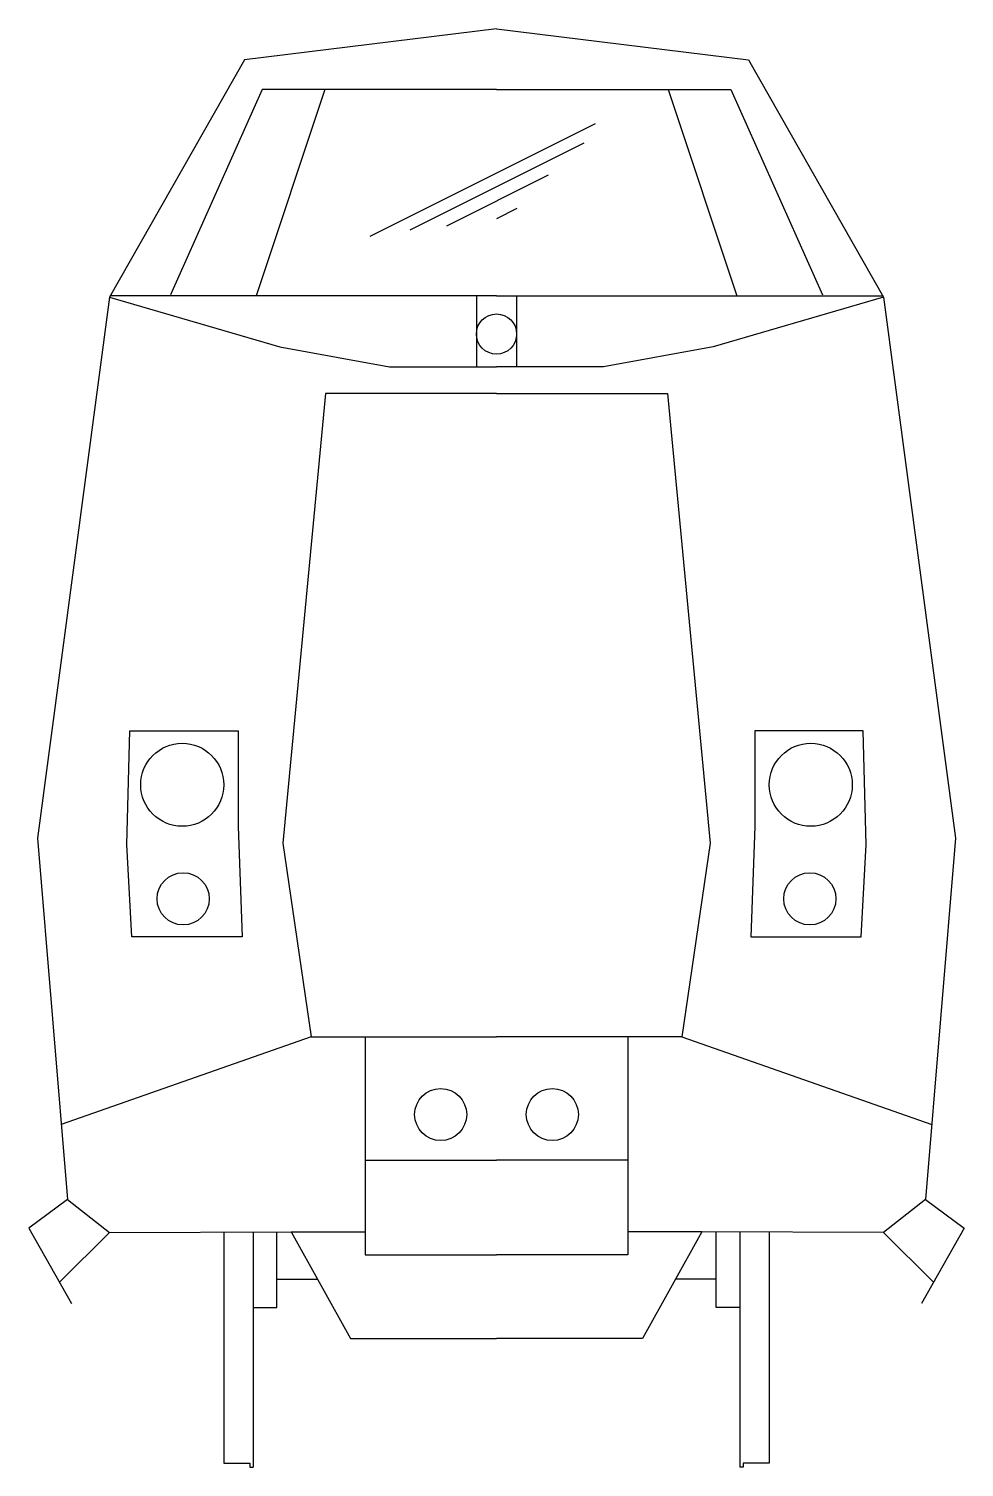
# Model space of a CAD drawing. Header units: metres. Extents: x -1.45 to 1.45, y 0 to 4.45.
import ezdxf

# ---------------------------------------------------------------- set-up
doc = ezdxf.new("R2010")
doc.units = ezdxf.units.M

msp = doc.modelspace()

# ---------------------------------------------------------------- linework, layer by layer
for points in [[(0, 4.4477), (-0.7794, 4.3515), (-1.1971, 3.6174), (-1.42, 1.9452), (-1.327, 0.8277), (-1.1974, 0.7257), (-0.6351, 0.7283), (-0.452, 0.398), (0, 0.398)], [(0, 4.4477), (0.7794, 4.3515), (1.1971, 3.6174), (1.42, 1.9452), (1.327, 0.8277), (1.1974, 0.7257), (0.6351, 0.7283), (0.452, 0.398), (0, 0.398)], [(0, 4.2594), (-0.7247, 4.2594), (-1.0086, 3.6251)], [(-0.5305, 4.2594), (-0.7435, 3.6216)], [(0, 4.2594), (0.7247, 4.2594), (1.0086, 3.6251)], [(0.5305, 4.2594), (0.7435, 3.6216)], [(-0.3911, 3.8063), (0.3064, 4.1549)], [(-0.2675, 3.8263), (0.2707, 4.0953)], [(-0.1538, 3.8387), (0.1612, 3.9961)], [(0.0012, 3.8614), (0.064, 3.8928)], [(-1.1971, 3.6174), (-0.6706, 3.4638), (-0.3311, 3.4021), (0, 3.4021)], [(0, 3.6216), (-1.1947, 3.6216)], [(-0.0622, 3.6216), (-0.0622, 3.4021)], [(0, 3.6216), (1.1947, 3.6216)], [(1.1971, 3.6174), (0.6706, 3.4638), (0.3311, 3.4021), (0, 3.4021)], [(0.0622, 3.6216), (0.0622, 3.4021)], [(0, 3.3202), (-0.5289, 3.3202), (-0.6604, 1.9297), (-0.573, 1.3311), (0, 1.3311)], [(0, 3.3202), (0.5289, 3.3202), (0.6604, 1.9297), (0.573, 1.3311), (0, 1.3311)], [(-0.573, 1.3311), (-1.3463, 1.0595)], [(-0.4067, 1.3311), (-0.4067, 0.6571), (0, 0.6571)], [(0.4067, 1.3311), (0.4067, 0.6571), (0, 0.6571)], [(0.573, 1.3311), (1.3463, 1.0595)], [(-0.4067, 0.9494), (0, 0.9494)], [(0.4067, 0.9494), (0, 0.9494)], [(-1.327, 0.8277), (-1.4467, 0.7392), (-1.314, 0.506)], [(1.327, 0.8277), (1.4467, 0.7392), (1.314, 0.506)], [(-1.1974, 0.7257), (-1.3514, 0.5717)], [(-0.8431, 0.7274), (-0.8431, 0.0129)], [(-0.7522, 0.4934), (-0.679, 0.4934), (-0.679, 0.7281)], [(-0.7522, 0.7274), (-0.7522, 0)], [(-0.6351, 0.7283), (-0.4067, 0.7283)], [(0.6351, 0.7283), (0.4067, 0.7283)], [(0.7522, 0.4934), (0.679, 0.4934), (0.679, 0.7281)], [(0.7522, 0.7274), (0.7522, 0)], [(0.8431, 0.7274), (0.8431, 0.0129)], [(1.1974, 0.7257), (1.3514, 0.5717)], [(-0.679, 0.5819), (-0.5539, 0.5819)], [(0.679, 0.5819), (0.5539, 0.5819)], [(-0.8431, 0.0129), (-0.7631, 0.0129), (-0.7631, 0), (-0.7522, 0)], [(0.8431, 0.0129), (0.7631, 0.0129), (0.7631, 0), (0.7522, 0)]]:
    msp.add_lwpolyline(points)
for points in [[(-1.134, 2.2765), (-0.7993, 2.2765), (-0.7993, 1.9807), (-0.7863, 1.6396), (-1.1276, 1.6396), (-1.1436, 1.9254)], [(1.134, 2.2765), (0.7993, 2.2765), (0.7993, 1.9807), (0.7863, 1.6396), (1.1276, 1.6396), (1.1436, 1.9254)]]:
    msp.add_lwpolyline(points, close=True)
for centre, radius in [((0, 3.5036), 0.0622), ((-0.972, 2.1101), 0.1284), ((0.972, 2.1101), 0.1284), ((-0.9691, 1.7575), 0.0807), ((0.9691, 1.7575), 0.0807), ((-0.1727, 1.0906), 0.0805), ((0.1727, 1.0906), 0.0805)]:
    msp.add_circle(centre, radius)

doc.saveas('drawing.dxf')
